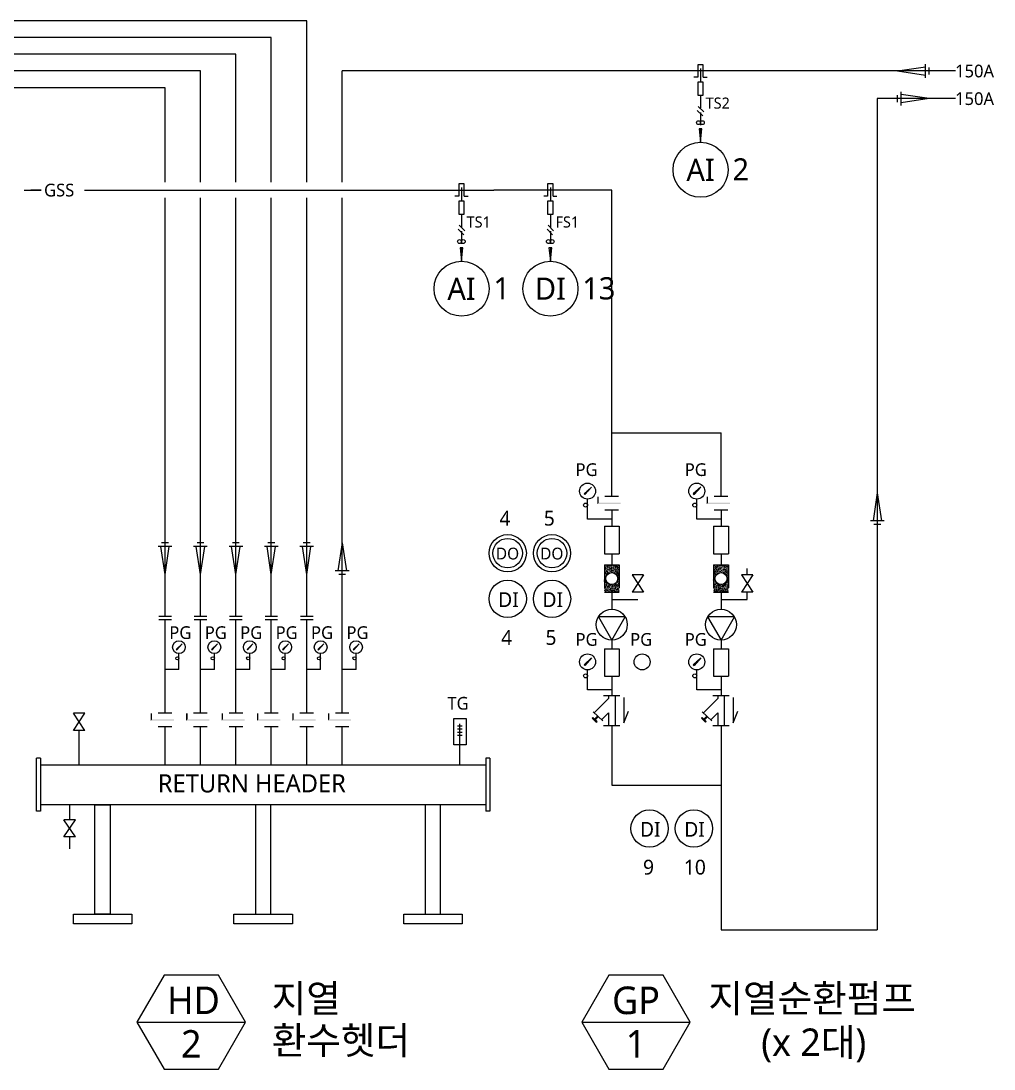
# Model space of a CAD drawing. Extents: x 1313754 to 1355799, y -3721404 to -3691707.
# Drawn here: x 1328409 to 1333702, y -3708473 to -3702773 of the extents above; entities that cross this region are included whole.
import ezdxf
from ezdxf.enums import TextEntityAlignment as Align

# ---------------------------------------------------------------- set-up
doc = ezdxf.new("R2010")
doc.units = 0
doc.header["$LTSCALE"] = 500
doc.linetypes.add('HIDDEN', pattern=[0.375, 0.25, -0.125])
doc.layers.get('0').update_dxf_attribs({"linetype": 'CONTINUOUS'})
doc.layers.add('장비', color=5, linetype='CONTINUOUS')
doc.layers.add('지열', color=255, linetype='CONTINUOUS')
doc.styles.add('본문', font='malgun.ttf')

msp = doc.modelspace()

# ---------------------------------------------------------------- hatches: boundary and pattern name
at = {"layer": '지열'}
h = msp.add_hatch(dxfattribs=at)
h.set_pattern_fill('AR-CONC', color=1, scale=1.089128, style=0)
h.set_pattern_definition([(50, (1322615.1604, -3713701.828), (7.8118808, -0.683451), [0.816846, -8.985305]), (355, (1322615.16, -3713701.828), (-1.5111795, 8.1923344), [0.653477, -7.188244]), (100.4514, (1322615.8114, -3713701.885), (6.300707, 7.5088784), [0.694212, -7.6363344]), (46.1842, (1322615.16, -3713699.65), (11.62362, -1.802714), [1.225269, -13.477958]), (96.6356, (1322616.129, -3713699.8), (10.179672, 10.60939), [1.041318, -11.4545]), (351.1842, (1322615.16, -3713699.65), (10.179664, 10.609397), [0.980215, -10.782366]), (21, (1322616.2495, -3713700.194), (6.5010812, -4.3850347), [0.816846, -8.985305]), (326, (1322616.2495, -3713700.194), (2.650015, 7.8978115), [0.653477, -7.188244]), (71.4514, (1322616.791, -3713700.5596), (9.151099, 3.5127696), [0.694212, -7.6363344]), (37.5, (1322615.1604, -3713701.8278), (0.1324364, 3.62563984), [0, -7.1011139, 0, -7.297157, 0, -7.2154723]), (7.5, (1322615.1604, -3713701.828), (2.8651637, 4.295648), [0, -4.1604686, 0, -6.9377447, 0, -2.750048]), (327.5, (1322612.7316, -3713701.8278), (5.8140091, -0.2456514), [0, -2.7228197, 0, -8.4951976, 0, -11.2724738]), (317.5, (1322611.6425, -3713701.828), (6.3516433, 1.0902713), [0, -3.5396657, 0, -5.6416825, 0, -8.00509])])
edge = h.paths.add_edge_path(flags=16)
edge.add_arc((1331622.8, -3705805.8), 32.7, 0, 360)
h.paths.add_polyline_path([(1331582.4, -3705731.3), (1331582.4, -3705880.3), (1331663.1, -3705880.3), (1331663.1, -3705731.3)])
h = msp.add_hatch(dxfattribs=at)
h.set_pattern_fill('AR-CONC', color=1, scale=1.089128, style=0)
h.set_pattern_definition([(50, (1323209.167, -3713701.828), (7.8118808, -0.683451), [0.816846, -8.985305]), (355, (1323209.167, -3713701.828), (-1.5111795, 8.1923344), [0.653477, -7.188244]), (100.4514, (1323209.818, -3713701.885), (6.300707, 7.5088784), [0.694212, -7.6363344]), (46.1842, (1323209.167, -3713699.65), (11.62362, -1.802714), [1.225269, -13.477958]), (96.6356, (1323210.136, -3713699.8), (10.179672, 10.60939), [1.041318, -11.4545]), (351.1842, (1323209.167, -3713699.65), (10.179664, 10.609397), [0.980215, -10.782366]), (21, (1323210.256, -3713700.194), (6.5010812, -4.3850347), [0.816846, -8.985305]), (326, (1323210.256, -3713700.194), (2.650015, 7.8978115), [0.653477, -7.188244]), (71.4514, (1323210.798, -3713700.5596), (9.151099, 3.5127696), [0.694212, -7.6363344]), (37.5, (1323209.167, -3713701.8278), (0.1324364, 3.62563984), [0, -7.1011139, 0, -7.297157, 0, -7.2154723]), (7.5, (1323209.167, -3713701.828), (2.8651637, 4.295648), [0, -4.1604686, 0, -6.9377447, 0, -2.750048]), (327.5, (1323206.7383, -3713701.8278), (5.8140091, -0.2456514), [0, -2.7228197, 0, -8.4951976, 0, -11.2724738]), (317.5, (1323205.649, -3713701.828), (6.3516433, 1.0902713), [0, -3.5396657, 0, -5.6416825, 0, -8.00509])])
edge = h.paths.add_edge_path(flags=16)
edge.add_arc((1332216.8, -3705805.8), 32.7, 0, 360)
h.paths.add_polyline_path([(1332176.4, -3705731.3), (1332176.4, -3705880.3), (1332257.1, -3705880.3), (1332257.1, -3705731.3)])

# ---------------------------------------------------------------- linework, layer by layer
at = {"color": 1}
for centre, radius in [((1332105.7, -3703582.8), 149.6), ((1330805.7, -3704229.4), 149.6), ((1331289, -3704229.4), 149.6), ((1331056.6, -3705667.8), 101.5), ((1331297.6, -3705667.8), 101.5), ((1331056.6, -3705667.8), 80.1), ((1331297.6, -3705667.8), 80.1), ((1331056.8, -3705915.8), 101.5), ((1331297.8, -3705915.8), 101.5), ((1331828.2, -3707164.8), 101.5), ((1332069.2, -3707164.8), 101.5)]:
    msp.add_circle(centre, radius, dxfattribs=at)
at = {"layer": '장비', "color": 1}
for p, q in [((1332120.1, -3703011.9), (1332090.5, -3703011.9)), ((1332090.5, -3703011.9), (1332090.5, -3703079.1)), ((1332105.3, -3703031.7), (1332105.3, -3703107)), ((1332120.1, -3703079.1), (1332120.1, -3703011.9)), ((1332090.5, -3703079.1), (1332069.3, -3703079.1)), ((1332090.1, -3703107), (1332090.1, -3703177.8)), ((1332120.5, -3703107), (1332090.1, -3703107)), ((1332120.1, -3703079.1), (1332141.3, -3703079.1)), ((1332120.5, -3703177.8), (1332120.5, -3703107)), ((1332090.1, -3703177.8), (1332120.5, -3703177.8)), ((1332105.3, -3703179.7), (1332105.3, -3703248.4)), ((1332117.7, -3703290), (1332087.5, -3703259.8)), ((1332122.9, -3703268.1), (1332092.7, -3703237.9)), ((1332105.3, -3703270.6), (1332105.3, -3703339.4)), ((1332097.8, -3703360.5), (1332105.3, -3703433.3)), ((1332112.8, -3703360.5), (1332097.8, -3703360.5)), ((1332105.3, -3703433.3), (1332112.8, -3703360.5)), ((1332105.3, -3703364.5), (1332105.3, -3703433.3)), ((1330820.1, -3703658.5), (1330790.5, -3703658.5)), ((1330790.5, -3703658.5), (1330790.5, -3703725.7)), ((1330805.3, -3703678.3), (1330805.3, -3703753.6)), ((1330820.1, -3703725.7), (1330820.1, -3703658.5)), ((1331303.4, -3703658.5), (1331273.8, -3703658.5)), ((1331273.8, -3703658.5), (1331273.8, -3703725.7)), ((1331288.6, -3703678.3), (1331288.6, -3703753.6)), ((1331303.4, -3703725.7), (1331303.4, -3703658.5)), ((1330790.5, -3703725.7), (1330769.3, -3703725.7)), ((1330820.1, -3703725.7), (1330841.3, -3703725.7)), ((1331273.8, -3703725.7), (1331252.6, -3703725.7)), ((1331303.4, -3703725.7), (1331324.6, -3703725.7)), ((1330790.1, -3703753.6), (1330790.1, -3703824.4)), ((1330820.5, -3703753.6), (1330790.1, -3703753.6)), ((1330820.5, -3703824.4), (1330820.5, -3703753.6)), ((1331273.4, -3703753.6), (1331273.4, -3703824.4)), ((1331303.8, -3703753.6), (1331273.4, -3703753.6)), ((1331303.8, -3703824.4), (1331303.8, -3703753.6)), ((1330790.1, -3703824.4), (1330820.5, -3703824.4)), ((1330805.3, -3703826.3), (1330805.3, -3703895)), ((1331273.4, -3703824.4), (1331303.8, -3703824.4)), ((1331288.6, -3703826.3), (1331288.6, -3703895)), ((1330817.7, -3703936.6), (1330787.5, -3703906.4)), ((1330822.9, -3703914.7), (1330792.7, -3703884.5)), ((1331301, -3703936.6), (1331270.8, -3703906.4)), ((1331306.2, -3703914.7), (1331276.1, -3703884.5)), ((1330805.3, -3703917.2), (1330805.3, -3703985.9)), ((1331288.6, -3703917.2), (1331288.6, -3703985.9)), ((1330797.8, -3704007.1), (1330805.3, -3704079.8)), ((1330812.8, -3704007.1), (1330797.8, -3704007.1)), ((1330805.3, -3704079.8), (1330812.8, -3704007.1)), ((1330805.3, -3704011.1), (1330805.3, -3704079.8)), ((1331281.1, -3704007.1), (1331288.6, -3704079.8)), ((1331296.1, -3704007.1), (1331281.1, -3704007.1)), ((1331288.6, -3704079.8), (1331296.1, -3704007.1)), ((1331288.6, -3704011.1), (1331288.6, -3704079.8))]:
    msp.add_line(p, q, dxfattribs=at)
for centre in [(1332094.6, -3703326.6), (1332115.1, -3703326.6), (1330794.6, -3703973.1), (1330815.1, -3703973.1), (1331277.9, -3703973.1), (1331298.4, -3703973.1)]:
    msp.add_circle(centre, 10.5, dxfattribs=at)
at = {"layer": '지열', "color": 1}
for p, q in [((1329963.7, -3702773.5), (1324830.4, -3702773.5)), ((1329963.7, -3703649.4), (1329963.7, -3702773.5)), ((1329771.1, -3702864.1), (1324830.4, -3702864.1)), ((1329771.1, -3703649.4), (1329771.1, -3702864.1)), ((1329578.4, -3702954.8), (1324830.4, -3702954.8)), ((1329578.4, -3703649.4), (1329578.4, -3702954.8)), ((1329385.7, -3703045.5), (1324830.4, -3703045.5)), ((1329385.7, -3703649.4), (1329385.7, -3703045.5)), ((1330156.4, -3703610.2), (1330156.4, -3703045.5)), ((1333491.3, -3703045.5), (1330156.4, -3703045.5)), ((1333176.8, -3703045.5), (1333328.7, -3703022.5)), ((1333176.8, -3703045.5), (1333328.7, -3703068.5)), ((1333328.7, -3703082.8), (1333328.7, -3703008.2)), ((1333348.8, -3703064.2), (1333348.8, -3703026.9)), ((1329193, -3703136.2), (1324830.4, -3703136.2)), ((1329193, -3703649.4), (1329193, -3703136.2)), ((1333196.9, -3703233.1), (1333196.9, -3703158.5)), ((1333348.8, -3703195.8), (1333196.9, -3703172.8)), ((1333491.3, -3703195.8), (1333066.8, -3703195.8)), ((1333066.8, -3703195.8), (1333066.8, -3707715.2)), ((1333176.8, -3703214.4), (1333176.8, -3703177.1)), ((1333348.8, -3703195.8), (1333196.9, -3703218.8)), ((1330156.4, -3703649.4), (1330156.4, -3703610.2)), ((1328426.1, -3703693), (1328520.2, -3703693)), ((1328520.2, -3703693), (1328462.3, -3703693)), ((1328754.4, -3703693), (1330981.3, -3703693)), ((1329193, -3706010), (1329193, -3703736.1)), ((1329385.7, -3706010), (1329385.7, -3703736.1)), ((1329578.4, -3706010), (1329578.4, -3703736.1)), ((1329771.1, -3706010), (1329771.1, -3703736.1)), ((1329963.7, -3706010), (1329963.7, -3703736.1)), ((1330156.4, -3706010), (1330156.4, -3703736.1)), ((1331622.8, -3703693), (1330981.3, -3703693)), ((1331622.8, -3705014.1), (1331622.8, -3703693)), ((1331622.8, -3705359.7), (1331622.8, -3705014.1)), ((1331622.8, -3705014.1), (1332216.8, -3705014.1)), ((1332216.8, -3705359.7), (1332216.8, -3705014.1)), ((1331512.6, -3705308.5), (1331471.9, -3705345.1)), ((1331512.6, -3705308.5), (1331476, -3705349.2)), ((1332106.6, -3705308.5), (1332065.9, -3705345.1)), ((1332106.6, -3705308.5), (1332070, -3705349.2)), ((1333066.8, -3705339.7), (1333043.8, -3705491.6)), ((1333066.8, -3705339.7), (1333089.9, -3705491.6)), ((1331471.9, -3705345.1), (1331476, -3705349.2)), ((1331490.9, -3705482), (1331490.9, -3705373.6)), ((1331659.9, -3705359.7), (1331585.7, -3705359.7)), ((1332065.9, -3705345.1), (1332070, -3705349.2)), ((1332084.9, -3705482), (1332084.9, -3705373.6)), ((1332253.9, -3705359.7), (1332179.7, -3705359.7)), ((1331659.9, -3705433.9), (1331585.7, -3705433.9)), ((1331622.8, -3705433.9), (1331622.8, -3705521.4)), ((1332253.9, -3705433.9), (1332179.7, -3705433.9)), ((1332216.8, -3705433.9), (1332216.8, -3705521.4)), ((1331622.8, -3705482), (1331490.9, -3705482)), ((1332216.8, -3705482), (1332084.9, -3705482)), ((1333104.1, -3705491.6), (1333029.6, -3705491.6)), ((1331582.4, -3705521.4), (1331582.4, -3705670.4)), ((1331582.4, -3705521.4), (1331663.1, -3705521.4)), ((1331663.1, -3705521.4), (1331663.1, -3705670.4)), ((1332176.4, -3705521.4), (1332176.4, -3705670.4)), ((1332176.4, -3705521.4), (1332257.1, -3705521.4)), ((1332257.1, -3705521.4), (1332257.1, -3705670.4)), ((1333085.5, -3705511.7), (1333048.2, -3705511.7)), ((1329211.7, -3705611.2), (1329174.4, -3705611.2)), ((1329404.4, -3705611.2), (1329367.1, -3705611.2)), ((1329597, -3705611.2), (1329559.8, -3705611.2)), ((1329789.7, -3705611.2), (1329752.4, -3705611.2)), ((1329982.4, -3705611.2), (1329945.1, -3705611.2)), ((1330156.4, -3705611.2), (1330133.4, -3705763)), ((1330156.4, -3705611.2), (1330179.4, -3705763)), ((1329230.3, -3705631.3), (1329155.8, -3705631.3)), ((1329193, -3705783.1), (1329170, -3705631.3)), ((1329193, -3705783.1), (1329216.1, -3705631.3)), ((1329423, -3705631.3), (1329348.4, -3705631.3)), ((1329385.7, -3705783.1), (1329362.7, -3705631.3)), ((1329385.7, -3705783.1), (1329408.7, -3705631.3)), ((1329615.7, -3705631.3), (1329541.1, -3705631.3)), ((1329578.4, -3705783.1), (1329555.4, -3705631.3)), ((1329578.4, -3705783.1), (1329601.4, -3705631.3)), ((1329808.4, -3705631.3), (1329733.8, -3705631.3)), ((1329771.1, -3705783.1), (1329748.1, -3705631.3)), ((1329771.1, -3705783.1), (1329794.1, -3705631.3)), ((1330001, -3705631.3), (1329926.5, -3705631.3)), ((1329963.7, -3705783.1), (1329940.7, -3705631.3)), ((1329963.7, -3705783.1), (1329986.8, -3705631.3)), ((1331582.4, -3705670.4), (1331663.1, -3705670.4)), ((1331622.8, -3705670.4), (1331622.8, -3705731.3)), ((1332176.4, -3705670.4), (1332257.1, -3705670.4)), ((1332216.8, -3705670.4), (1332216.8, -3705731.3)), ((1330193.7, -3705763), (1330119.1, -3705763)), ((1330175.1, -3705783.1), (1330137.8, -3705783.1)), ((1331733.6, -3705786.2), (1331795.6, -3705879.2)), ((1331795.6, -3705786.2), (1331733.6, -3705879.2)), ((1331795.6, -3705786.2), (1331733.6, -3705786.2)), ((1332327.7, -3705786.2), (1332389.6, -3705879.2)), ((1332389.6, -3705786.2), (1332327.7, -3705879.2)), ((1332389.6, -3705786.2), (1332327.7, -3705786.2)), ((1332358.6, -3705786.2), (1332358.6, -3705750.6)), ((1331622.8, -3705880.3), (1331622.8, -3705972.2)), ((1331795.6, -3705879.2), (1331733.6, -3705879.2)), ((1332216.8, -3705880.3), (1332216.8, -3705972.2)), ((1332389.6, -3705879.2), (1332327.7, -3705879.2)), ((1332358.6, -3705920.3), (1332358.6, -3705879.2)), ((1331622.8, -3705920.3), (1331764.6, -3705920.3)), ((1332216.8, -3705920.3), (1332358.6, -3705920.3)), ((1329158.8, -3706010), (1329227.3, -3706010)), ((1329351.5, -3706010), (1329420, -3706010)), ((1329544.2, -3706010), (1329612.6, -3706010)), ((1329736.8, -3706010), (1329805.3, -3706010)), ((1329929.5, -3706010), (1329998, -3706010)), ((1330156.4, -3706538), (1330156.4, -3706010)), ((1329193, -3706538), (1329193, -3706027.4)), ((1329385.7, -3706538), (1329385.7, -3706027.4)), ((1329578.4, -3706538), (1329578.4, -3706027.4)), ((1329771.1, -3706538), (1329771.1, -3706027.4)), ((1329963.7, -3706538), (1329963.7, -3706027.4)), ((1329286, -3706161.3), (1329253.4, -3706190.6)), ((1329253.4, -3706190.6), (1329256.7, -3706193.9)), ((1329286, -3706161.3), (1329256.7, -3706193.9)), ((1329478.7, -3706161.3), (1329446.1, -3706190.6)), ((1329446.1, -3706190.6), (1329449.4, -3706193.9)), ((1329478.7, -3706161.3), (1329449.4, -3706193.9)), ((1329671.3, -3706161.3), (1329638.8, -3706190.6)), ((1329638.8, -3706190.6), (1329642.1, -3706193.9)), ((1329671.3, -3706161.3), (1329642.1, -3706193.9)), ((1329864, -3706161.3), (1329831.4, -3706190.6)), ((1329831.4, -3706190.6), (1329834.7, -3706193.9)), ((1329864, -3706161.3), (1329834.7, -3706193.9)), ((1330056.7, -3706161.3), (1330024.1, -3706190.6)), ((1330024.1, -3706190.6), (1330027.4, -3706193.9)), ((1330056.7, -3706161.3), (1330027.4, -3706193.9)), ((1330249.4, -3706161.3), (1330216.8, -3706190.6)), ((1330216.8, -3706190.6), (1330220.1, -3706193.9)), ((1330249.4, -3706161.3), (1330220.1, -3706193.9)), ((1331582.4, -3706187.9), (1331582.4, -3706336.9)), ((1331582.4, -3706187.9), (1331663.1, -3706187.9)), ((1331622.8, -3706140.4), (1331622.8, -3706187.9)), ((1331663.1, -3706187.9), (1331663.1, -3706336.9)), ((1332176.4, -3706187.9), (1332176.4, -3706336.9)), ((1332176.4, -3706187.9), (1332257.1, -3706187.9)), ((1332216.8, -3706140.4), (1332216.8, -3706187.9)), ((1332257.1, -3706187.9), (1332257.1, -3706336.9)), ((1329268.6, -3706300.2), (1329268.6, -3706213.4)), ((1329461.3, -3706300.2), (1329461.3, -3706213.4)), ((1329654, -3706300.2), (1329654, -3706213.4)), ((1329846.7, -3706300.2), (1329846.7, -3706213.4)), ((1330039.3, -3706300.2), (1330039.3, -3706213.4)), ((1330232, -3706300.2), (1330232, -3706213.4)), ((1331512.6, -3706237.3), (1331471.9, -3706273.9)), ((1331512.6, -3706237.3), (1331476, -3706278)), ((1332106.6, -3706237.3), (1332065.9, -3706273.9)), ((1332106.6, -3706237.3), (1332070, -3706278)), ((1329268.6, -3706300.2), (1329193, -3706300.2)), ((1329461.3, -3706300.2), (1329385.7, -3706300.2)), ((1329654, -3706300.2), (1329578.4, -3706300.2)), ((1329846.7, -3706300.2), (1329771.1, -3706300.2)), ((1330039.3, -3706300.2), (1329963.7, -3706300.2)), ((1330232, -3706300.2), (1330156.4, -3706300.2)), ((1331471.9, -3706273.9), (1331476, -3706278)), ((1331490.9, -3706410.8), (1331490.9, -3706302.4)), ((1332065.9, -3706273.9), (1332070, -3706278)), ((1332084.9, -3706410.8), (1332084.9, -3706302.4)), ((1331582.4, -3706336.9), (1331663.1, -3706336.9)), ((1331622.8, -3706336.9), (1331622.8, -3706443)), ((1332176.4, -3706336.9), (1332257.1, -3706336.9)), ((1332216.8, -3706336.9), (1332216.8, -3706443)), ((1331622.8, -3706410.8), (1331490.9, -3706410.8)), ((1332216.8, -3706410.8), (1332084.9, -3706410.8)), ((1331605.1, -3706458.4), (1331527.5, -3706535.8)), ((1331666.9, -3706443), (1331578.6, -3706443)), ((1331605.1, -3706443), (1331605.1, -3706458.4)), ((1331640.4, -3706443), (1331640.4, -3706606.4)), ((1331688.8, -3706452.2), (1331688.8, -3706591)), ((1332199.1, -3706458.4), (1332121.5, -3706535.8)), ((1332260.9, -3706443), (1332172.6, -3706443)), ((1332199.1, -3706443), (1332199.1, -3706458.4)), ((1332234.4, -3706443), (1332234.4, -3706606.4)), ((1332282.8, -3706452.2), (1332282.8, -3706591)), ((1331573.7, -3706580.2), (1331521.1, -3706529.7)), ((1331605.1, -3706536.4), (1331567.3, -3706574)), ((1331605.1, -3706536.4), (1331605.1, -3706606.4)), ((1331688.8, -3706591), (1331714.3, -3706526.2)), ((1332167.7, -3706580.2), (1332115.1, -3706529.7)), ((1332199.1, -3706536.4), (1332161.3, -3706574)), ((1332199.1, -3706536.4), (1332199.1, -3706606.4)), ((1332282.8, -3706591), (1332308.3, -3706526.2)), ((1328756.3, -3706538), (1328694.4, -3706538)), ((1328694.4, -3706631), (1328756.3, -3706538)), ((1328756.3, -3706631), (1328694.4, -3706538)), ((1329230.1, -3706538), (1329156, -3706538)), ((1329422.8, -3706538), (1329348.6, -3706538)), ((1329615.5, -3706538), (1329541.3, -3706538)), ((1329808.2, -3706538), (1329734, -3706538)), ((1330000.8, -3706538), (1329926.6, -3706538)), ((1330193.5, -3706538), (1330119.3, -3706538)), ((1331516.3, -3706565.1), (1331520.1, -3706561.2)), ((1331538.6, -3706586.4), (1331516.3, -3706565.1)), ((1331542.4, -3706582.5), (1331520.1, -3706561.2)), ((1331529.3, -3706569.9), (1331545.4, -3706553.1)), ((1331533.2, -3706573.7), (1331549.4, -3706556.8)), ((1331538.6, -3706586.4), (1331542.4, -3706582.5)), ((1332110.4, -3706565.1), (1332114.1, -3706561.2)), ((1332132.6, -3706586.4), (1332110.4, -3706565.1)), ((1332136.4, -3706582.5), (1332114.1, -3706561.2)), ((1332123.3, -3706569.9), (1332139.4, -3706553.1)), ((1332127.2, -3706573.7), (1332143.4, -3706556.8)), ((1332132.6, -3706586.4), (1332136.4, -3706582.5)), ((1328756.3, -3706631), (1328694.4, -3706631)), ((1328725.4, -3706818.7), (1328725.4, -3706631)), ((1329230.1, -3706612.2), (1329156, -3706612.2)), ((1329193, -3706818.7), (1329193, -3706612.2)), ((1329422.8, -3706612.2), (1329348.6, -3706612.2)), ((1329385.7, -3706818.7), (1329385.7, -3706612.2)), ((1329615.5, -3706612.2), (1329541.3, -3706612.2)), ((1329578.4, -3706818.7), (1329578.4, -3706612.2)), ((1329808.2, -3706612.2), (1329734, -3706612.2)), ((1329771.1, -3706818.7), (1329771.1, -3706612.2)), ((1330000.8, -3706612.2), (1329926.6, -3706612.2)), ((1329963.7, -3706818.7), (1329963.7, -3706612.2)), ((1330193.5, -3706612.2), (1330119.3, -3706612.2)), ((1330156.4, -3706818.7), (1330156.4, -3706612.2)), ((1330783.8, -3706605.9), (1330809.3, -3706605.9)), ((1330783.8, -3706623.1), (1330809.3, -3706623.1)), ((1330783.8, -3706640.3), (1330809.3, -3706640.3)), ((1330796.6, -3706710.2), (1330796.6, -3706596.3)), ((1331666.9, -3706606.4), (1331578.6, -3706606.4)), ((1331622.8, -3706606.4), (1331622.8, -3706929.2)), ((1332260.9, -3706606.4), (1332172.6, -3706606.4)), ((1332216.8, -3706606.4), (1332216.8, -3706929.2)), ((1330783.8, -3706657.5), (1330809.3, -3706657.5)), ((1330796.6, -3706818.7), (1330796.6, -3706710.2)), ((1328515.2, -3706782.9), (1328493.1, -3706782.9)), ((1328493.1, -3707071.1), (1328493.1, -3706782.9)), ((1328515.2, -3706782.9), (1328515.2, -3707071.1)), ((1328515.2, -3706818.7), (1330937.7, -3706818.7)), ((1330959.8, -3706782.9), (1330937.7, -3706782.9)), ((1330937.7, -3706782.9), (1330937.7, -3707071.1)), ((1330959.8, -3706782.9), (1330959.8, -3707071.1)), ((1331622.8, -3706929.2), (1332216.8, -3706929.2)), ((1332216.8, -3706929.2), (1332216.8, -3707715.2)), ((1330937.7, -3707035.4), (1328515.2, -3707035.4)), ((1328674.3, -3707035.4), (1328674.3, -3707117.3)), ((1328515.2, -3707071.1), (1328493.1, -3707071.1)), ((1330959.8, -3707071.1), (1330937.7, -3707071.1)), ((1328705.3, -3707117.3), (1328643.3, -3707117.3)), ((1328643.3, -3707210.3), (1328705.3, -3707117.3)), ((1328705.3, -3707210.3), (1328643.3, -3707117.3)), ((1328705.3, -3707210.3), (1328643.3, -3707210.3)), ((1328674.3, -3707210.3), (1328674.3, -3707275.6)), ((1332216.8, -3707715.2), (1333066.8, -3707715.2))]:
    msp.add_line(p, q, dxfattribs=at)
at = {"layer": '지열', "color": 1, "linetype": 'HIDDEN'}
for p, q in [((1331582.4, -3705731.3), (1331582.4, -3705880.3)), ((1331582.4, -3705731.3), (1331663.1, -3705731.3)), ((1331663.1, -3705731.3), (1331663.1, -3705880.3)), ((1332176.4, -3705731.3), (1332176.4, -3705880.3)), ((1332176.4, -3705731.3), (1332257.1, -3705731.3)), ((1332257.1, -3705731.3), (1332257.1, -3705880.3)), ((1331582.4, -3705880.3), (1331663.1, -3705880.3)), ((1332176.4, -3705880.3), (1332257.1, -3705880.3)), ((1332216.8, -3706378.7), (1332216.8, -3706443))]:
    msp.add_line(p, q, dxfattribs=at)
at = {"layer": '지열'}
for p, q in [((1329158.8, -3706027.4), (1329227.3, -3706027.4)), ((1329351.5, -3706027.4), (1329420, -3706027.4)), ((1329544.2, -3706027.4), (1329612.6, -3706027.4)), ((1329736.8, -3706027.4), (1329805.3, -3706027.4)), ((1329929.5, -3706027.4), (1329998, -3706027.4)), ((1329040.4, -3708217.2), (1329630.8, -3708217.2)), ((1331459.2, -3708217.2), (1332049.6, -3708217.2))]:
    msp.add_line(p, q, dxfattribs=at)
at = {"layer": '지열', "color": 1}
for points, const_width in [([(1331488.2, -3705330.2, 1), (1331493.6, -3705330.2, 1)], 5.42), ([(1332082.2, -3705330.2, 1), (1332087.6, -3705330.2, 1)], 5.42), ([(1329266.5, -3706178.7, 1), (1329270.8, -3706178.7, 1)], 4.34), ([(1329459.1, -3706178.7, 1), (1329463.5, -3706178.7, 1)], 4.34), ([(1329651.8, -3706178.7, 1), (1329656.1, -3706178.7, 1)], 4.34), ([(1329844.5, -3706178.7, 1), (1329848.8, -3706178.7, 1)], 4.34), ([(1330037.2, -3706178.7, 1), (1330041.5, -3706178.7, 1)], 4.34), ([(1330229.8, -3706178.7, 1), (1330234.2, -3706178.7, 1)], 4.34), ([(1331488.2, -3706259, 1), (1331493.6, -3706259, 1)], 5.42), ([(1332082.2, -3706259, 1), (1332087.6, -3706259, 1)], 5.42)]:
    msp.add_lwpolyline(points, format="xyb", close=True, dxfattribs=dict(at, const_width=const_width))
for points in [[(1331622.8, -3706140.4), (1331695.6, -3706014.2), (1331549.9, -3706014.2)], [(1332216.8, -3706140.4), (1332289.6, -3706014.2), (1332143.9, -3706014.2)], [(1330762.9, -3706566), (1330830.2, -3706566), (1330830.2, -3706710.2), (1330762.9, -3706710.2)], [(1328811.6, -3707035.4), (1328894.9, -3707035.4), (1328894.9, -3707631.3), (1328811.6, -3707631.3)], [(1329768.1, -3707035.4), (1329684.8, -3707035.4), (1329684.8, -3707631.3), (1329768.1, -3707631.3)], [(1330691.8, -3707035.4), (1330608.5, -3707035.4), (1330608.5, -3707631.3), (1330691.8, -3707631.3)], [(1328694.3, -3707631.3), (1329012.2, -3707631.3), (1329012.2, -3707684.1), (1328694.3, -3707684.1)], [(1329567.5, -3707631.3), (1329885.4, -3707631.3), (1329885.4, -3707684.1), (1329567.5, -3707684.1)], [(1330491.2, -3707631.3), (1330809.1, -3707631.3), (1330809.1, -3707684.1), (1330491.2, -3707684.1)]]:
    msp.add_lwpolyline(points, close=True, dxfattribs=at)
at = {"layer": '지열'}
for points in [[(1329188, -3707961.6), (1329040.4, -3708217.2), (1329188, -3708472.8), (1329483.2, -3708472.8), (1329630.8, -3708217.2), (1329483.2, -3707961.6)], [(1331606.8, -3707961.6), (1331459.2, -3708217.2), (1331606.8, -3708472.8), (1331902, -3708472.8), (1332049.6, -3708217.2), (1331902, -3707961.6)]]:
    msp.add_lwpolyline(points, close=True, dxfattribs=at)
at = {"layer": '지열', "color": 1}
for centre, radius in [((1331490.9, -3705330.2), 43.4), ((1332084.9, -3705330.2), 43.4), ((1331480.1, -3705406.1), 10.8), ((1332074.1, -3705406.1), 10.8), ((1331622.8, -3705805.8), 32.7), ((1332216.8, -3705805.8), 32.7), ((1331622.8, -3706056.3), 84.1), ((1332216.8, -3706056.3), 84.1), ((1329268.6, -3706178.7), 34.7), ((1329461.3, -3706178.7), 34.7), ((1329654, -3706178.7), 34.7), ((1329846.7, -3706178.7), 34.7), ((1330039.3, -3706178.7), 34.7), ((1330232, -3706178.7), 34.7), ((1329260, -3706239.4), 8.68), ((1329452.6, -3706239.4), 8.68), ((1329645.3, -3706239.4), 8.68), ((1329838, -3706239.4), 8.68), ((1330030.6, -3706239.4), 8.68), ((1330223.3, -3706239.4), 8.68), ((1331490.9, -3706259), 43.4), ((1331787.9, -3706259), 43.4), ((1332084.9, -3706259), 43.4), ((1331480.1, -3706334.9), 10.8), ((1332074.1, -3706334.9), 10.8)]:
    msp.add_circle(centre, radius, dxfattribs=at)
for points in [[(1331544.9, -3705400.5), (1331552.3, -3705393.1), (1331544.9, -3705359.7), (1331552.3, -3705359.7)], [(1331671, -3705400.5), (1331671, -3705393.1), (1331544.9, -3705400.5), (1331552.3, -3705393.1)], [(1332138.9, -3705400.5), (1332146.3, -3705393.1), (1332138.9, -3705359.7), (1332146.3, -3705359.7)], [(1332265, -3705400.5), (1332265, -3705393.1), (1332138.9, -3705400.5), (1332146.3, -3705393.1)], [(1329115.1, -3706578.8), (1329122.6, -3706571.4), (1329115.1, -3706538), (1329122.6, -3706538)], [(1329241.3, -3706578.8), (1329241.3, -3706571.4), (1329115.1, -3706578.8), (1329122.6, -3706571.4)], [(1329307.8, -3706578.8), (1329315.2, -3706571.4), (1329307.8, -3706538), (1329315.2, -3706538)], [(1329433.9, -3706578.8), (1329433.9, -3706571.4), (1329307.8, -3706578.8), (1329315.2, -3706571.4)], [(1329500.5, -3706578.8), (1329507.9, -3706571.4), (1329500.5, -3706538), (1329507.9, -3706538)], [(1329626.6, -3706578.8), (1329626.6, -3706571.4), (1329500.5, -3706578.8), (1329507.9, -3706571.4)], [(1329693.2, -3706578.8), (1329700.6, -3706571.4), (1329693.2, -3706538), (1329700.6, -3706538)], [(1329819.3, -3706578.8), (1329819.3, -3706571.4), (1329693.2, -3706578.8), (1329700.6, -3706571.4)], [(1329885.8, -3706578.8), (1329893.3, -3706571.4), (1329885.8, -3706538), (1329893.3, -3706538)], [(1330012, -3706578.8), (1330012, -3706571.4), (1329885.8, -3706578.8), (1329893.3, -3706571.4)], [(1330078.5, -3706578.8), (1330085.9, -3706571.4), (1330078.5, -3706538), (1330085.9, -3706538)], [(1330204.6, -3706578.8), (1330204.6, -3706571.4), (1330078.5, -3706578.8), (1330085.9, -3706571.4)]]:
    msp.add_trace(points, dxfattribs=at)

# ---------------------------------------------------------------- texts
at = {"style": '본문'}
for s, height, p in [('TS2', 60.3, (1332133.2, -3703250.1)), ('2', 120.6, (1332279.2, -3703641)), ('TS1', 60.3, (1330833.2, -3703896.7)), ('FS1', 60.3, (1331316.5, -3703896.7)), ('1', 120.6, (1330979.2, -3704287.6)), ('13', 120.61, (1331462.5, -3704287.6)), ('4', 80.4, (1331012, -3705517.7)), ('5', 80.4, (1331252.9, -3705517.7)), ('DO', 64.32, (1330992.3, -3705701.9)), ('DO', 64.32, (1331233.2, -3705701.9)), ('DI', 80.4, (1331004.8, -3705960.7)), ('DI', 80.4, (1331245.7, -3705960.7)), ('4', 80.4, (1331021.2, -3706166.2)), ('5', 80.4, (1331262.2, -3706166.2)), ('DI', 80.4, (1331776.2, -3707209.6)), ('DI', 80.4, (1332017.1, -3707209.6)), ('9', 80.4, (1331792.6, -3707415.1)), ('10', 80.4, (1332014.6, -3707415.1))]:
    msp.add_text(s, height=height, dxfattribs=at).set_placement(p)
for s, p in [('AI', (1332105.7, -3703582.8)), ('AI', (1330805.7, -3704229.4)), ('DI', (1331289, -3704229.4))]:
    msp.add_text(s, height=120.61, dxfattribs=at).set_placement(p, align=Align.MIDDLE)
at = {"layer": '지열', "style": '본문'}
for s, height, p in [('150A', 69.12, (1333489.8, -3703080.2)), ('150A', 69.12, (1333489.8, -3703230.5)), ('GSS', 69.12, (1328535, -3703727.7)), ('PG', 69.12, (1331425.6, -3705248)), ('PG', 69.12, (1332019.6, -3705248)), ('PG', 69.12, (1329216.4, -3706134.2)), ('PG', 69.12, (1329409.1, -3706134.2)), ('PG', 69.12, (1329601.8, -3706134.2)), ('PG', 69.12, (1329794.4, -3706134.2)), ('PG', 69.12, (1329987.1, -3706134.2)), ('PG', 69.12, (1330179.8, -3706134.2)), ('PG', 69.12, (1331425.6, -3706171.1)), ('PG', 69.12, (1331722.6, -3706171.1)), ('PG', 69.12, (1332019.6, -3706171.1)), ('TG', 69.12, (1330728.7, -3706518.5)), ('RETURN HEADER', 98.745, (1329153.8, -3706968.6)), ('지열', 150, (1329773, -3708164.2)), ('지열순환펌프', 150, (1332148, -3708164.2)), ('환수헷더', 150, (1329773, -3708392.3))]:
    msp.add_text(s, height=height, dxfattribs=at).set_placement(p)
for s, p in [('HD', (1329347.7, -3708099.2)), ('GP', (1331754.4, -3708099.2)), ('(x 2대)', (1332721, -3708334.3)), ('2', (1329335.6, -3708335.2)), ('1', (1331754.4, -3708335.2))]:
    msp.add_text(s, height=150, dxfattribs=at).set_placement(p, align=Align.MIDDLE)

doc.saveas('drawing.dxf')
